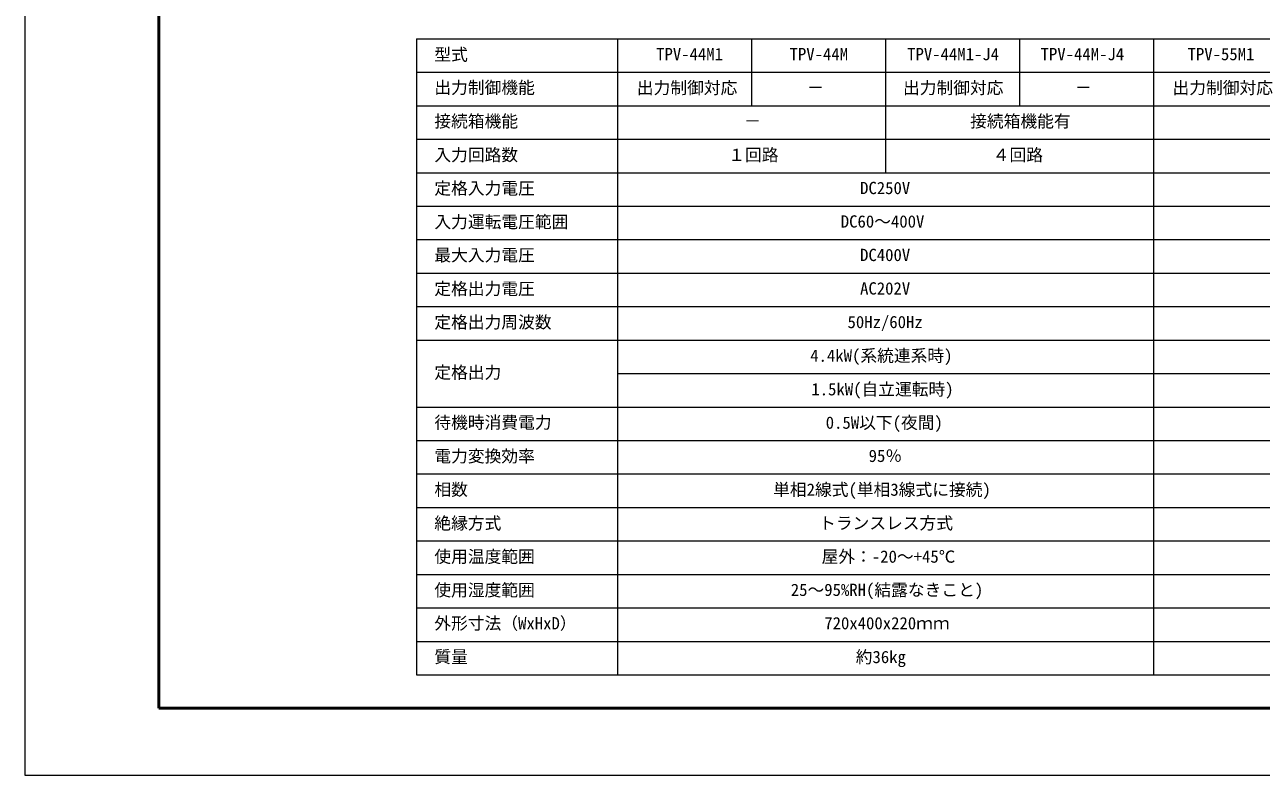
# Model space of a CAD drawing. Units: millimetres, scale not verified. Extents: x -1485 to 1485, y -1050 to 1050.
# Drawn here: x -1485 to 361, y -1050 to 71 of the extents above; entities that cross this region are included whole.
import ezdxf
from ezdxf.enums import TextEntityAlignment as Align

# ---------------------------------------------------------------- set-up
doc = ezdxf.new("R2010")
doc.units = ezdxf.units.MM
doc.header["$LTSCALE"] = 10
for name, color, linetype, lineweight in [('0-0_0', 7, 'Continuous', 18), ('0-2_用紙枠', 7, 'Continuous', 18), ('0-3_図面枠', 7, 'Continuous', 50)]:
    doc.layers.add(name, color=color, linetype=linetype, lineweight=lineweight)
doc.styles.add('ＭＳ ゴシック', font='')
doc.styles.get('ＭＳ ゴシック').set_extended_font_data('MS Gothic')

msp = doc.modelspace()

# ---------------------------------------------------------------- linework, layer by layer
at = {"layer": '0-0_0'}
for p, q in [((-900, 50), (1000, 50)), ((-900, 50), (-900, -900)), ((-600, 50), (-600, -900)), ((-400, 50), (-400, -50)), ((-200, 50), (-200, -150)), ((0, 50), (0, -50)), ((200, 50), (200, -900)), ((-900, 0), (1000, 0)), ((-900, -50), (1000, -50)), ((-900, -100), (1000, -100)), ((-900, -150), (1000, -150)), ((-900, -200), (1000, -200)), ((-900, -250), (1000, -250)), ((-900, -300), (1000, -300)), ((-900, -350), (1000, -350)), ((-900, -400), (1000, -400)), ((-600, -450), (1000, -450)), ((-900, -500), (1000, -500)), ((-900, -550), (1000, -550)), ((-900, -600), (1000, -600)), ((-900, -650), (1000, -650)), ((-900, -700), (1000, -700)), ((-900, -750), (1000, -750)), ((-900, -800), (1000, -800)), ((-900, -850), (1000, -850)), ((-900, -900), (1000, -900))]:
    msp.add_line(p, q, dxfattribs=at)
at = {"layer": '0-2_用紙枠'}
msp.add_lwpolyline([(-1485, -1050), (1485, -1050), (1485, 1050), (-1485, 1050)], close=True, dxfattribs=at)
at = {"layer": '0-3_図面枠'}
for p, q in [((-1285, 950), (-1285, -950)), ((-1285, -950), (1385, -950))]:
    msp.add_line(p, q, dxfattribs=at)

# ---------------------------------------------------------------- texts
at = {"layer": '0-0_0', "style": 'ＭＳ ゴシック'}
for s, p in [('  型式', (-898.5, 11.76)), ('TPV-44M1', (-542.46, 12.5)), ('TPV-44M', (-343.29, 12.5)), ('TPV-44M1-J4', (-167.75, 12.5)), ('TPV-44M-J4', (31.42, 12.5)), ('TPV-55M1', (250.81, 12.5)), ('  出力制御機能', (-898.5, -37.56)), ('出力制御対応', (-571.27, -37.84)), ('出力制御対応', (-174, -37.84)), ('出力制御対応', (228.35, -37.84)), ('－', (-317.16, -37.5)), ('－', (82.84, -37.5)), ('  接続箱機能', (-898.5, -87.73)), ('－', (-411.04, -87.5)), ('接続箱機能有', (-73.73, -87.73)), ('  入力回路数', (-898.5, -138.01)), ('１回路', (-434.77, -138.13)), ('４回路', (-40.04, -138.13)), ('  定格入力電圧', (-898.5, -187.95)), ('DC250V', (-238.04, -187.5)), ('  入力運転電圧範囲', (-898.5, -238.07)), ('DC60～400V', (-266.85, -237.5)), ('  最大入力電圧', (-898.5, -287.73)), ('DC400V', (-238.04, -287.5)), ('  定格出力電圧', (-898.5, -337.95)), ('AC202V', (-238.04, -337.5)), ('  定格出力周波数', (-898.5, -387.9)), ('50Hz/60Hz', (-256.79, -387.67)), ('4.4kW(系統連系時)', (-312.43, -437.9)), ('  定格出力', (-898.5, -462.95)), ('1.5kW(自立運転時)', (-310.74, -488.07)), ('  待機時消費電力', (-898.5, -537.67)), ('0.5W以下(夜間)', (-289.31, -537.95)), ('  電力変換効率', (-898.5, -587.95)), ('95％', (-225.26, -587.56)), ('  相数', (-898.5, -637.84)), ('単相2線式(単相3線式に接続)', (-367.83, -638.01)), ('  絶縁方式', (-898.5, -688.13)), ('トランスレス方式', (-299.27, -688.01)), ('  使用温度範囲', (-898.5, -738.01)), ('屋外：-20～+45℃', (-295.46, -738.01)), ('  使用湿度範囲', (-898.5, -788.01)), ('25～95%RH(結露なきこと)', (-341.47, -787.67)), ('  外形寸法（WxHxD）', (-898.5, -837.67)), ('720x400x220ｍｍ', (-291.47, -837.5)), ('  質量', (-898.5, -887.67)), ('約36kg', (-244.53, -887.95))]:
    msp.add_text(s, height=18.33, dxfattribs=at).set_placement(p, align=Align.BOTTOM_LEFT)

doc.saveas('drawing.dxf')
